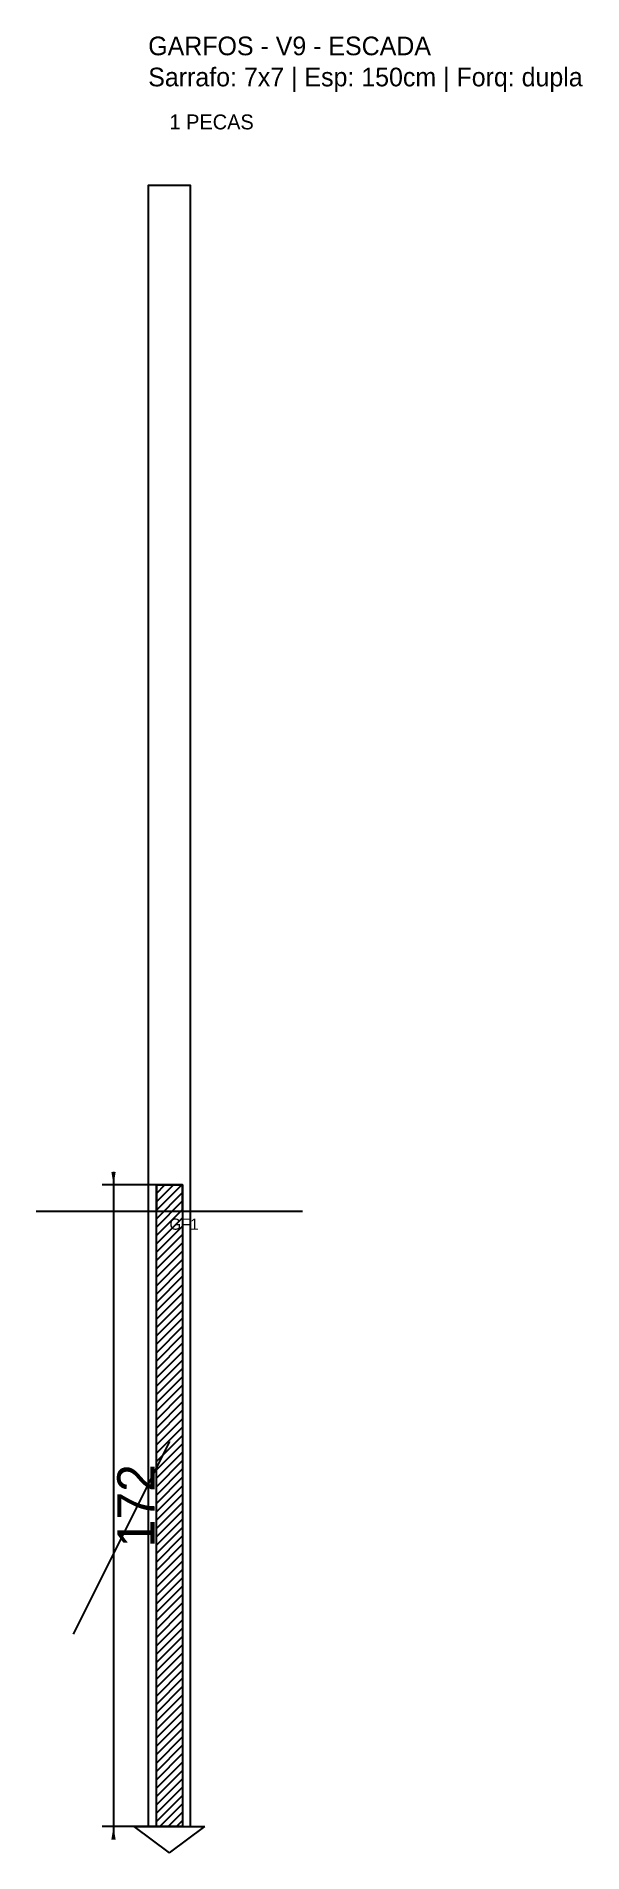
# Model space of a CAD drawing. Header units: metres. Extents: x -30 to 116, y -179 to 308.
import ezdxf

# ---------------------------------------------------------------- set-up
doc = ezdxf.new("R2010")
doc.units = ezdxf.units.M
for name, color, linetype in [('BARRA_ANCORAGEM', 1, 'Continuous'), ('COTA', 241, 'Continuous'), ('GARFOS OK', 3, 'Continuous'), ('NOME DA VIGA', 6, 'Continuous'), ('SARR_7x7', 40, 'Continuous'), ('VIGAS', 3, 'Continuous')]:
    doc.layers.add(name, color=color, linetype=linetype)
doc.dimstyles.new('EZ DXF', dxfattribs={"dimtxt": 10, "dimasz": 3.5, "dimexe": 3, "dimexo": 1.5, "dimgap": 1, "dimtad": 1, "dimdec": 1, "dimdsep": 46, "dimcen": 2.5, "dimazin": 3, "dimtfac": 1, "dimtmove": 0, "dimatfit": 3})

msp = doc.modelspace()

# ---------------------------------------------------------------- hatches: boundary and pattern name
at = {"layer": 'COTA'}
h = msp.add_hatch(dxfattribs=at)
h.set_pattern_fill('ANSI31', scale=0.5)
h.paths.add_polyline_path([(2.19, 0), (9.19, 0), (9.19, -172), (2.19, -172)])

# ---------------------------------------------------------------- linework, layer by layer
at = {"layer": 'BARRA_ANCORAGEM'}
msp.add_line((5.69, -68.8), (-20.11, -120.4), dxfattribs=at)
at = {"layer": 'GARFOS OK', "linetype": 'CONTINUOUS'}
msp.add_line((-30, -7), (41.37, -7), dxfattribs=at)
at = {"layer": 'GARFOS OK'}
for p, q in [((5.69, -179), (-3.81, -172)), ((-3.81, -172), (15.19, -172)), ((5.69, -179), (15.19, -172))]:
    msp.add_line(p, q, dxfattribs=at)
msp.add_lwpolyline([(2.19, 0), (9.19, 0), (9.19, -172), (2.19, -172), (2.19, 0)], dxfattribs=at)
at = {"layer": 'SARR_7x7'}
msp.add_lwpolyline([(2.19, -7), (9.19, -7), (9.19, 0), (2.19, 0), (2.19, -7)], dxfattribs=at)
at = {"layer": 'VIGAS'}
msp.add_lwpolyline([(0, -172), (11.37, -172), (11.37, 268), (0, 268), (0, -172)], dxfattribs=at)

# ---------------------------------------------------------------- texts
at = {"layer": 'NOME DA VIGA'}
for s, height, p in [('1 PECAS', 4, (5.69, 283)), ('GF1', 3, (5.69, -12))]:
    msp.add_text(s, height=height, dxfattribs=at).set_placement(p)
at = {"layer": 'NOME DA VIGA', "insert": (0, 293), "char_height": 5, "attachment_point": 7}
msp.add_mtext('GARFOS - V9 - ESCADA\\PSarrafo: 7x7 | Esp: 150cm | Forq: dupla', dxfattribs=at)

# ---------------------------------------------------------------- dimensions: what is measured, and where the dimension line sits
at = {"layer": 'COTA'}
msp.add_linear_dim(base=(-9.31, 0), p1=(5.69, 0), p2=(5.69, -172), angle=90, dimstyle='EZ DXF', dxfattribs=at).render()

doc.saveas('drawing.dxf')
